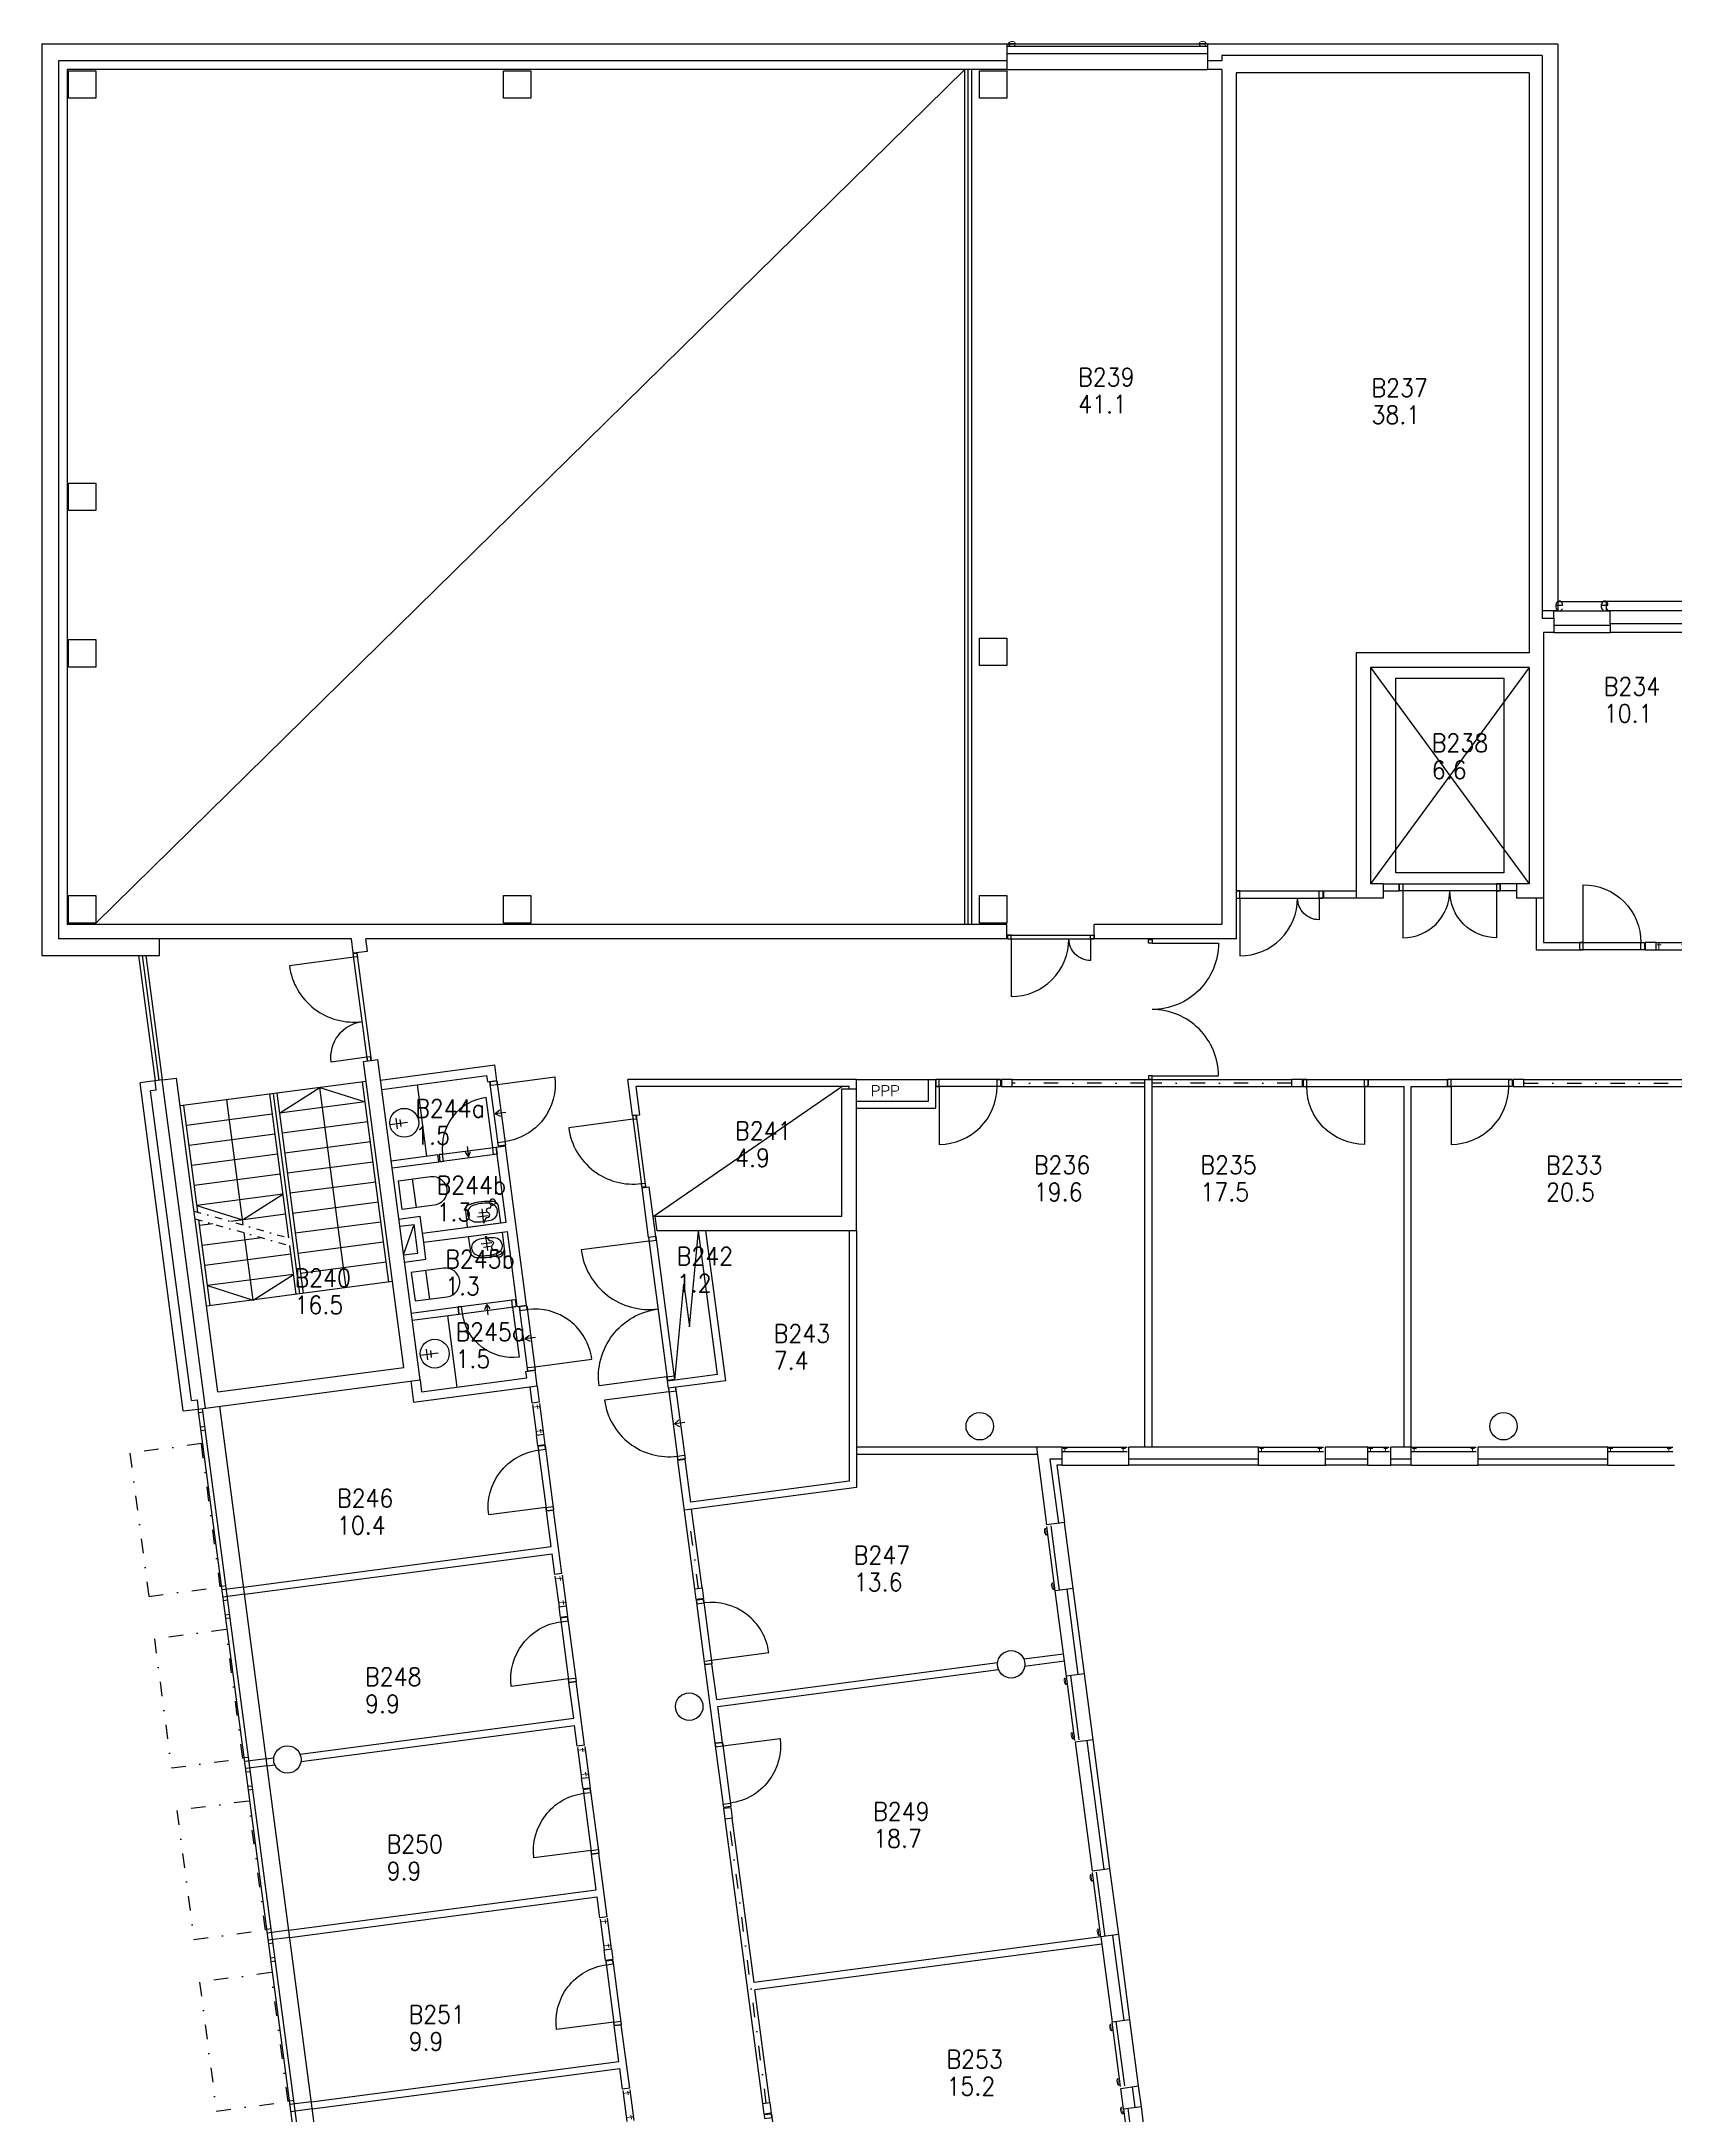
# Model space of a CAD drawing. Extents: x -11123 to 123675, y 9836 to 72527.
# Drawn here: x 9305 to 31946, y 43774 to 72527 of the extents above; entities that cross this region are included whole.
import ezdxf
from ezdxf.enums import TextEntityAlignment as Align

# ---------------------------------------------------------------- set-up
doc = ezdxf.new("R2010")
doc.units = 0
doc.header["$LTSCALE"] = 100
doc.header["$MEASUREMENT"] = 0
doc.linetypes.add('PKL', pattern=[3, 1, -1, 0, -1])
doc.linetypes.add('PKP', pattern=[6, 2, -2, 0, -2])
doc.layers.get('0').update_dxf_attribs({"linetype": 'CONTINUOUS'})
for name, color, linetype in [('ART1100T0', 7, 'CONTINUOUS'), ('ART1100T3', 7, 'CONTINUOUS'), ('ART1100TB', 7, 'CONTINUOUS'), ('FM_OMAT', 7, 'CONTINUOUS'), ('M00402', 7, 'CONTINUOUS'), ('M06001', 7, 'CONTINUOUS'), ('M06037', 8, 'CONTINUOUS'), ('M06041', 8, 'CONTINUOUS'), ('M06051', 3, 'CONTINUOUS'), ('M06080', 7, 'CONTINUOUS'), ('M06081', 8, 'CONTINUOUS')]:
    doc.layers.add(name, color=color, linetype=linetype)
doc.styles.add('S', font='ROMANS.shx', dxfattribs={"width": 0.8})
doc.styles.get("Standard").update_dxf_attribs({"font": 'simplex.shx'})

# ---------------------------------------------------------------- blocks, each defined once
blk = doc.blocks.new('AIOA_SAVE1')
at = {"color": 0, "linetype": 'ByBlock'}
for p, q in [((0, 0), (200, 0)), ((100, 75), (100, -75)), ((150, 50), (150, -50))]:
    blk.add_line(p, q, dxfattribs=at)
blk = doc.blocks.new('AIOA_SAVS1')
at = {"color": 0, "linetype": 'ByBlock'}
blk.add_lwpolyline([(0, 0), (75, -43, 1), (136, -78, -1), (198, -113), (238, -137, 1.000186), (310, -178, 1.000186), (238, -137)], format="xyb", dxfattribs=at)
blk.add_blockref('AIOA_SAVE1', (0, 0), dxfattribs=at)
blk = doc.blocks.new('AIOA_PA11151S')
at = {"color": 0, "linetype": 'ByBlock'}
for points in [[(0, -235), (233.504465, -230.487788, 0.350048), (305.602562, -170.874783, 0.111918), (306.134213, 170.656116, 0.350852), (233.992412, 230.479271), (0, 235)], [(293.550693, -198.63324, 0.875156), (315.531406, -119.392701, 0.094764), (306.134213, 170.656116, 0.350852), (233.992412, 230.479271), (0, 235), (0, -235), (233.504465, -230.487788, 0.23958)], [(58.106337, 107.884253, 0.074902), (57.037671, -92.42681, 0.996701), (292.962329, -92.42681, 0.074902), (291.893663, 107.884253, 0.873578)]]:
    blk.add_lwpolyline(points, format="xyb", close=True, dxfattribs=at)
blk.add_blockref('AIOA_SAVS1', (25, 0), dxfattribs=at)
for tag, p, flags in [('VARKDI', (25, 100), 8), ('VARNRO', (25, 0), 9), ('VARYLE', (25, -100), 9)]:
    blk.add_attdef(tag, p, '', height=75, dxfattribs=dict(at, flags=flags))
blk = doc.blocks.new('ALLAS')
at = {"color": 0, "linetype": 'ByBlock'}
for p, q in [((-200, 3), (47, 3)), ((-110, 78), (-110, -72)), ((-54, 53), (-54, -47))]:
    blk.add_line(p, q, dxfattribs=at)
blk.add_circle((0, 0), 200, dxfattribs=at)
blk = doc.blocks.new('AIOA_SAWC1')
at = {"color": 0, "linetype": 'ByBlock'}
blk.add_line((250, -200), (250, 200), dxfattribs=at)
blk.add_lwpolyline([(50, 200), (500, 200, -1), (500, -200), (50, -200)], format="xyb", close=True, dxfattribs=at)
blk.add_lwpolyline([(50, 200), (500, 200, -1), (500, -200), (50, -200)], format="xyb", close=True, dxfattribs=at)
for tag, p, flags in [('VARKDI', (100, -50), 8), ('VARNRO', (100, -150), 9), ('VARYLE', (100, -250), 9)]:
    blk.add_attdef(tag, p, '', height=75, dxfattribs=dict(at, flags=flags))
blk = doc.blocks.new('AIOA_IKK-C')
at = {"layer": 'M06041', "linetype": 'ByBlock'}
for p, q in [((0, 0), (1000, 0)), ((0, -100), (1000, -100))]:
    blk.add_line(p, q, dxfattribs=at)
at = {"layer": 'FM_OMAT', "width": 0.9, "flags": 8}
for p in [(50, 0), (950, 0)]:
    blk.add_attdef('SARANA', text='', height=50, dxfattribs=at).set_placement(p, align=Align.MIDDLE)
at = {"layer": 'FM_OMAT', "width": 0.9}
for tag, p, flags in [('IKKKDI', (50, -700), 8), ('IKKNRO', (50, -850), 8), ('IKKYLE', (50, -1000), 9)]:
    blk.add_attdef(tag, p, '', height=125, dxfattribs=dict(at, flags=flags))
at = {"layer": 'M06041', "flags": 8}
blk.add_attdef('E', (0, 0), '', height=100, dxfattribs=at)
blk.add_attdef('E', text='', height=100, dxfattribs=at).set_placement((500, 0), align=Align.CENTER)
blk.add_attdef('E', text='', height=100, dxfattribs=at).set_placement((1000, 0), align=Align.RIGHT)
blk = doc.blocks.new('AIOA_IKK-B')
at = {"layer": 'M06041', "linetype": 'ByBlock'}
for p, q in [((0, 100), (1000, 100)), ((0, 0), (1000, 0))]:
    blk.add_line(p, q, dxfattribs=at)
at = {"layer": 'FM_OMAT', "width": 0.9}
for tag, p, flags in [('IKKYLE', (50, 875), 9), ('IKKNRO', (50, 725), 8), ('IKKKDI', (50, 575), 8)]:
    blk.add_attdef(tag, p, '', height=125, dxfattribs=dict(at, flags=flags))
at = {"layer": 'FM_OMAT', "width": 0.9, "flags": 8}
for p in [(50, 0), (950, 0)]:
    blk.add_attdef('SARANA', text='', height=50, dxfattribs=at).set_placement(p, align=Align.MIDDLE)
at = {"layer": 'M06041', "flags": 8}
blk.add_attdef('F', (0, 0), '', height=100, dxfattribs=at)
blk.add_attdef('F', text='', height=100, dxfattribs=at).set_placement((500, 0), align=Align.CENTER)
blk.add_attdef('F', text='', height=100, dxfattribs=at).set_placement((1000, 0), align=Align.RIGHT)
blk = doc.blocks.new('AIOA_HUONE')
at = {"layer": 'ART1100T0', "width": 0.9}
blk.add_attdef('HNENUM', (56, 73), '', height=250, dxfattribs=at)
at = {"layer": 'ART1100T3', "width": 0.9}
blk.add_attdef('HNEALA', (56, -302), '', height=250, dxfattribs=at)

msp = doc.modelspace()

# ---------------------------------------------------------------- linework, layer by layer
at = {"layer": 'M00402'}
msp.add_line((20603, 58130), (21603, 58130), dxfattribs=at)
msp.add_lwpolyline([(28080, 63695), (29580, 63695), (29580, 60995), (28080, 60995)], close=True, dxfattribs=at)
msp.add_lwpolyline([(18084, 53959), (18211, 55292), (18289, 54697), (18416, 56030)], dxfattribs=at)
at = {"layer": 'M06001'}
for p, q in [((22690, 72490), (9305, 72490)), ((9310, 72490), (9310, 59850)), ((22690, 72490), (9310, 72490)), ((22690, 72490), (22690, 72260)), ((30330, 72490), (25470, 72490)), ((30330, 72490), (25470, 72490)), ((25470, 72490), (25470, 72260)), ((30330, 72490), (30330, 64630)), ((9540, 72260), (9540, 60080)), ((22690, 72260), (9540, 72260)), ((22690, 72260), (22690, 72140)), ((25670, 72260), (25470, 72260)), ((25470, 72260), (25470, 72140)), ((25670, 72330), (25670, 72260)), ((30110, 72330), (25670, 72330)), ((30110, 72330), (30110, 64530)), ((9660, 72140), (9660, 60280)), ((22690, 72140), (9660, 72140)), ((25670, 72140), (25470, 72140)), ((25670, 72140), (25670, 60280)), ((25870, 72090), (25870, 60080)), ((29930, 72090), (25870, 72090)), ((29930, 72090), (29930, 64045)), ((31005, 64630), (31005, 64760)), ((32795, 64760), (31005, 64760)), ((30330, 64630), (30110, 64630)), ((30110, 64530), (30275, 64530)), ((30275, 64530), (30275, 64630)), ((30275, 64530), (30275, 64330)), ((32795, 64630), (31005, 64630)), ((31055, 64450), (31055, 64630)), ((31055, 64450), (31055, 64330)), ((32745, 64450), (31055, 64450)), ((30130, 64330), (30130, 60645)), ((30275, 64330), (30130, 64330)), ((32745, 64330), (31055, 64330)), ((29930, 64045), (27530, 64045)), ((27530, 64045), (27530, 60645)), ((27730, 63845), (27730, 60845)), ((29930, 63845), (27730, 63845)), ((29930, 63845), (29930, 60845)), ((27080, 60745), (27530, 60745)), ((27080, 60745), (27080, 60645)), ((27905, 60845), (27730, 60845)), ((27905, 60845), (28130, 60845)), ((27905, 60845), (27905, 60645)), ((27905, 60745), (28130, 60745)), ((28130, 60845), (28130, 60745)), ((29530, 60845), (29530, 60745)), ((29755, 60845), (29530, 60845)), ((29755, 60745), (29530, 60745)), ((29755, 60845), (29755, 60645)), ((29930, 60845), (29755, 60845)), ((27530, 60645), (27080, 60645)), ((27905, 60645), (27530, 60645)), ((30130, 60645), (29755, 60645)), ((30030, 60645), (30030, 59930)), ((30130, 60645), (30130, 60030)), ((22690, 60280), (9660, 60280)), ((22690, 60080), (22690, 60280)), ((25670, 60280), (23900, 60280)), ((23900, 60080), (23900, 60280)), ((9310, 59850), (10943, 59850)), ((13601, 60080), (9540, 60080)), ((10943, 59930), (10943, 60080)), ((10943, 59850), (10943, 60080)), ((13627, 59884), (13601, 60080)), ((13627, 59884), (13825, 59910)), ((22690, 60080), (13803, 60080)), ((13825, 59910), (13803, 60080)), ((25870, 60080), (23900, 60080)), ((30030, 59930), (30630, 59930)), ((30130, 60030), (30630, 60030)), ((30630, 60030), (30630, 59930)), ((13770, 58380), (13968, 58406)), ((14328, 54136), (13770, 58380)), ((14553, 53964), (13968, 58406)), ((10880, 58110), (10672, 58083)), ((11271, 53533), (10672, 58083)), ((10979, 58123), (10880, 58110)), ((10897, 57981), (10880, 58110)), ((10979, 58123), (11178, 58149)), ((11578, 53572), (10979, 58123)), ((11751, 53797), (11178, 58149)), ((14005, 58122), (15592, 58331)), ((14022, 57993), (15480, 58185)), ((15492, 58095), (15480, 58185)), ((15492, 58095), (15620, 58112)), ((15620, 58112), (15592, 58331)), ((20603, 58130), (17434, 58130)), ((17500, 57628), (17434, 58130)), ((20603, 58000), (20603, 58130)), ((21603, 58130), (21703, 58130)), ((21603, 57830), (21603, 58130)), ((21703, 57730), (21703, 58130)), ((22763, 58130), (26637, 58130)), ((24603, 53030), (24603, 58130)), ((24703, 53030), (24703, 58130)), ((27697, 58130), (28797, 58130)), ((27697, 58030), (27697, 58130)), ((28797, 58030), (28797, 58130)), ((29857, 58130), (35227, 58130)), ((10897, 57981), (10818, 57971)), ((11383, 53679), (10818, 57971)), ((20503, 58030), (17548, 58030)), ((17599, 57641), (17548, 58030)), ((20403, 56230), (20403, 58000)), ((20403, 58000), (20603, 58000)), ((20503, 58000), (20503, 58030)), ((20603, 56030), (20603, 58000)), ((20603, 57830), (21603, 57830)), ((22763, 58030), (24603, 58030)), ((24703, 58030), (26637, 58030)), ((27697, 58030), (28197, 58030)), ((28197, 53030), (28197, 58030)), ((28297, 53030), (28297, 58030)), ((28297, 58030), (28797, 58030)), ((29857, 58030), (32427, 58030)), ((17500, 57628), (17599, 57641)), ((20603, 57730), (21703, 57730)), ((14153, 57001), (14802, 57087)), ((14166, 56902), (14815, 56988)), ((14815, 56988), (14802, 57087)), ((15610, 57193), (15739, 57210)), ((15747, 56152), (15610, 57193)), ((16030, 54999), (15739, 57210)), ((17631, 56627), (17731, 56640)), ((17722, 55939), (17631, 56627)), ((17821, 55952), (17731, 56640)), ((14259, 56193), (14557, 56232)), ((14272, 56094), (14471, 56120)), ((14523, 55723), (14471, 56120)), ((14587, 56000), (15747, 56152)), ((17841, 56030), (17815, 56230)), ((20403, 56230), (17815, 56230)), ((14604, 55871), (15764, 56023)), ((15901, 54982), (15764, 56023)), ((17821, 55952), (17722, 55939)), ((20603, 56030), (17841, 56030)), ((18678, 54037), (18416, 56030)), ((18791, 53951), (18517, 56030)), ((20503, 56030), (20503, 52557)), ((20603, 56030), (20603, 52470)), ((14325, 55697), (14523, 55723)), ((14338, 55598), (14635, 55637)), ((14431, 54890), (15080, 54975)), ((15093, 54876), (15080, 54975)), ((15901, 54982), (16030, 54999)), ((14444, 54791), (15093, 54876)), ((11751, 53797), (14328, 54136)), ((16020, 54080), (16149, 54097)), ((16032, 53991), (16020, 54080)), ((16178, 53879), (16149, 54097)), ((11578, 53572), (14553, 53964)), ((14424, 53948), (14462, 53653)), ((14462, 53653), (16178, 53879)), ((14553, 53965), (14574, 53799)), ((14574, 53799), (16032, 53991)), ((16108, 53642), (16079, 53865)), ((16178, 53878), (16207, 53655)), ((18678, 54037), (17984, 53946)), ((17997, 53847), (17984, 53946)), ((18791, 53951), (17997, 53847)), ((11271, 53532), (11479, 53559)), ((11383, 53678), (11462, 53688)), ((11462, 53688), (11479, 53559)), ((11479, 53559), (11578, 53572)), ((16207, 53655), (16108, 53642)), ((23456, 53030), (20603, 53030)), ((23111, 52930), (20603, 52930)), ((23098, 53030), (23239, 51954)), ((23456, 52780), (23456, 53030)), ((24381, 52780), (24381, 53030)), ((26179, 53030), (24381, 53030)), ((26179, 52780), (26179, 53030)), ((27105, 52780), (27105, 53030)), ((27692, 53030), (27105, 53030)), ((27692, 52780), (27692, 53030)), ((28012, 52780), (28012, 53030)), ((28297, 53030), (28012, 53030)), ((28297, 52780), (28297, 53030)), ((29223, 52780), (29223, 53030)), ((31021, 53030), (29223, 53030)), ((31021, 52780), (31021, 53030)), ((18228, 52858), (18129, 52845)), ((18364, 51065), (18129, 52845)), ((18306, 52268), (18228, 52858)), ((23456, 52865), (23286, 52865)), ((23286, 52865), (23403, 51976)), ((23456, 52780), (23383, 52780)), ((23383, 52780), (23487, 51987)), ((26179, 52865), (24381, 52865)), ((26179, 52780), (24381, 52780)), ((27692, 52865), (27105, 52865)), ((27692, 52780), (27105, 52780)), ((28297, 52865), (28012, 52865)), ((28297, 52780), (28012, 52780)), ((31021, 52865), (29223, 52865)), ((31021, 52780), (29223, 52780)), ((20603, 52470), (18220, 52156)), ((20503, 52557), (18306, 52268)), ((16305, 52145), (16404, 52158)), ((16370, 51650), (16305, 52145)), ((16520, 51276), (16404, 52158)), ((18463, 51078), (18319, 52169)), ((23487, 51987), (23239, 51954)), ((12107, 51088), (16370, 51650)), ((12120, 50989), (16383, 51550)), ((16421, 51263), (16383, 51550)), ((16520, 51276), (16421, 51263)), ((18364, 51065), (18463, 51078)), ((23608, 51070), (23360, 51037)), ((23516, 49854), (23360, 51037)), ((23679, 49876), (23524, 51059)), ((23764, 49887), (23608, 51070)), ((18666, 49531), (22560, 50044)), ((22923, 50092), (23475, 50164)), ((22936, 49992), (23488, 50065)), ((16618, 49766), (16717, 49779)), ((16684, 49270), (16618, 49766)), ((16834, 48896), (16717, 49779)), ((18502, 50014), (18601, 50027)), ((18646, 48923), (18502, 50014)), ((18666, 49531), (18601, 50027)), ((18680, 49432), (22573, 49945)), ((23764, 49887), (23516, 49854)), ((12890, 48771), (16684, 49270)), ((12903, 48671), (16697, 49171)), ((16734, 48883), (16697, 49171)), ((18745, 48936), (18680, 49432)), ((16834, 48896), (16734, 48883)), ((18646, 48923), (18745, 48936)), ((23884, 48970), (23637, 48937)), ((23637, 48937), (23871, 47154)), ((23800, 48959), (24035, 47176)), ((24119, 47187), (23884, 48970)), ((12420, 48709), (12526, 48723)), ((12433, 48610), (12539, 48624)), ((19304, 43926), (18784, 47872)), ((19184, 45604), (18883, 47885)), ((16932, 47386), (17031, 47399)), ((16997, 46891), (16932, 47386)), ((17147, 46517), (17031, 47399)), ((23871, 47154), (24119, 47187)), ((12734, 46329), (16997, 46891)), ((12747, 46230), (17010, 46791)), ((17048, 46504), (17010, 46791)), ((17147, 46517), (17048, 46504)), ((23992, 46237), (19184, 45604)), ((24005, 46138), (19197, 45505)), ((24240, 46270), (23992, 46237)), ((23992, 46237), (24148, 45054)), ((24156, 46259), (24311, 45076)), ((24396, 45087), (24240, 46270)), ((19149, 45863), (19149, 45863)), ((19403, 43939), (19197, 45505)), ((17245, 45007), (17344, 45020)), ((17310, 44511), (17245, 45007)), ((17460, 44138), (17344, 45020)), ((24396, 45087), (24148, 45054)), ((13047, 43950), (17310, 44511)), ((13060, 43851), (17323, 44412)), ((17361, 44124), (17323, 44412)), ((17460, 44138), (17361, 44124)), ((24268, 44137), (24516, 44170)), ((24306, 43854), (24268, 44137)), ((24469, 43876), (24432, 44159)), ((24554, 43887), (24516, 44170)), ((19304, 43926), (19403, 43939)), ((24306, 43854), (24554, 43887))]:
    msp.add_line(p, q, dxfattribs=at)
for points in [[(9680, 71740), (9680, 72120), (10060, 72120), (10060, 71740), (9680, 71740)], [(15710, 71740), (15710, 72120), (16090, 72120), (16090, 71740), (15710, 71740)], [(22310, 71740), (22310, 72120), (22690, 72120), (22690, 71740), (22310, 71740)], [(9680, 66020), (9680, 66400), (10060, 66400), (10060, 66020), (9680, 66020)], [(9680, 63850), (9680, 64230), (10060, 64230), (10060, 63850), (9680, 63850)], [(22310, 63870), (22310, 64250), (22690, 64250), (22690, 63870), (22310, 63870)], [(9680, 60300), (9680, 60680), (10060, 60680), (10060, 60300), (9680, 60300)], [(15710, 60300), (15710, 60680), (16090, 60680), (16090, 60300), (15710, 60300)], [(22310, 60300), (22310, 60680), (22690, 60680), (22690, 60300), (22310, 60300)], [(14635, 55637), (14604, 55871), (14587, 56000), (14557, 56232)]]:
    msp.add_lwpolyline(points, dxfattribs=at)
for centre in [(22313, 53320), (29575, 53320), (22748, 50018), (18286, 49431), (12714, 48697)]:
    msp.add_circle(centre, 190, dxfattribs=at)
at = {"layer": 'M06037'}
for p, q in [((13806, 58102), (11228, 57763)), ((14122, 55319), (13757, 58095)), ((12101, 56112), (11873, 57847)), ((12468, 57926), (12730, 55933)), ((12517, 57932), (12883, 55156)), ((12567, 57939), (12932, 55163)), ((13793, 57818), (12603, 57661)), ((13527, 55241), (13162, 58017)), ((11473, 56290), (11278, 57769)), ((12504, 57648), (11315, 57492)), ((13830, 57540), (12640, 57384)), ((12541, 57371), (11351, 57214)), ((13866, 57263), (12677, 57106)), ((12577, 57093), (11388, 56936)), ((13903, 56985), (12713, 56828)), ((12614, 56815), (11424, 56659)), ((13939, 56707), (12750, 56551)), ((12650, 56538), (11461, 56381)), ((13976, 56430), (12786, 56273)), ((11643, 54993), (11487, 56182)), ((11680, 56128), (11497, 56104)), ((12687, 56260), (11930, 56160)), ((14012, 56152), (12823, 55996)), ((12359, 55935), (11534, 55826)), ((12238, 55071), (12116, 56004)), ((12744, 55825), (12833, 55150)), ((14049, 55875), (12859, 55718)), ((12760, 55705), (11570, 55548)), ((14086, 55597), (12896, 55440)), ((12797, 55427), (11607, 55271)), ((14172, 55326), (12883, 55156)), ((12883, 55156), (11594, 54987))]:
    msp.add_line(p, q, dxfattribs=at)
at = {"layer": 'M06037', "linetype": 'PKL'}
for p, q in [((11420, 56305), (12782, 55918)), ((11435, 56197), (12797, 55810))]:
    msp.add_line(p, q, dxfattribs=at)
at = {"layer": 'M06037'}
for points in [[(12603, 57661), (13162, 58017), (13793, 57818)], [(11461, 56381), (12092, 56182), (12650, 56538)], [(11607, 55271), (12238, 55071), (12797, 55427)]]:
    msp.add_lwpolyline(points, dxfattribs=at)
at = {"layer": 'M06041'}
for p, q in [((25470, 72490), (22690, 72490)), ((22105, 60280), (22105, 72140)), ((22155, 60280), (22155, 72140)), ((22205, 60280), (22205, 72140)), ((22690, 72140), (25470, 72140)), ((30325, 64760), (31005, 64760)), ((30275, 64330), (31055, 64330)), ((10651, 59850), (10880, 58110)), ((10701, 59850), (10930, 58117)), ((10752, 59850), (10979, 58123)), ((14316, 32013), (11479, 53560)), ((11486, 53510), (11545, 53518)), ((14375, 32021), (11539, 53568)), ((14613, 32053), (11777, 53599)), ((11512, 53312), (11571, 53319)), ((11518, 53262), (11578, 53270)), ((23456, 52780), (24381, 52780)), ((26179, 52780), (27105, 52780)), ((27692, 52780), (28012, 52780)), ((28297, 52780), (29223, 52780)), ((31021, 52780), (31946, 52780)), ((23608, 51070), (23487, 51987)), ((11863, 51107), (11803, 51099)), ((12107, 51088), (11810, 51049)), ((12120, 50989), (11823, 50950)), ((11889, 50908), (11829, 50900)), ((11915, 50710), (11855, 50702)), ((11921, 50660), (11862, 50653)), ((23884, 48970), (23764, 49887)), ((12176, 48727), (12116, 48719)), ((12420, 48709), (12123, 48670)), ((12433, 48610), (12136, 48571)), ((12202, 48529), (12143, 48521)), ((12228, 48330), (12169, 48323)), ((12235, 48281), (12175, 48273)), ((24240, 46270), (24119, 47187)), ((12489, 46348), (12430, 46340)), ((12734, 46329), (12436, 46290)), ((12747, 46230), (12449, 46191)), ((12515, 46149), (12456, 46141)), ((12541, 45951), (12482, 45943)), ((12548, 45901), (12488, 45894)), ((24516, 44170), (24396, 45087)), ((12802, 43968), (12743, 43960)), ((13047, 43950), (12749, 43911)), ((13060, 43851), (12763, 43812)), ((24595, 43570), (24554, 43887))]:
    msp.add_line(p, q, dxfattribs=at)
at = {"layer": 'M06041', "linetype": 'PKP'}
for p, q in [((24603, 58080), (22763, 58080)), ((26637, 58080), (24703, 58080)), ((29857, 58080), (35227, 58080)), ((18413, 51071), (18270, 52162)), ((19353, 43933), (18834, 47879))]:
    msp.add_line(p, q, dxfattribs=at)
for points in [[(11522, 53079), (10531, 52948), (10793, 50961), (11784, 51091)], [(11862, 50501), (10870, 50371), (11106, 48581), (12097, 48712)], [(12175, 48122), (11183, 47991), (11419, 46202), (12411, 46332)], [(12488, 45742), (11497, 45612), (11732, 43822), (12724, 43953)]]:
    msp.add_lwpolyline(points, close=True, dxfattribs=at)
at = {"layer": 'M06051', "linetype": 'ByBlock'}
for p, q in [((25870, 60745), (27070, 60745)), ((28130, 60845), (29530, 60845)), ((29530, 60745), (28130, 60745)), ((25870, 60645), (27070, 60645)), ((22700, 60130), (23900, 60130)), ((22750, 60130), (22700, 60130)), ((22700, 60130), (22700, 60080)), ((22750, 60080), (22750, 60130)), ((23850, 60080), (23850, 60130)), ((23850, 60130), (23900, 60130)), ((23900, 60130), (23900, 60080)), ((13628, 59875), (13678, 59881)), ((13824, 58387), (13628, 59875)), ((13635, 59825), (13628, 59875)), ((13684, 59832), (13635, 59825)), ((13678, 59881), (13874, 58394)), ((13678, 59881), (13684, 59832)), ((22700, 60080), (23900, 60080)), ((22700, 60080), (22750, 60080)), ((23900, 60080), (23850, 60080)), ((24703, 60070), (24653, 60070)), ((24653, 60020), (24653, 60070)), ((24653, 60070), (24703, 60070)), ((24703, 60020), (24653, 60020)), ((24703, 60070), (24703, 60020)), ((30630, 60030), (31530, 60030)), ((31530, 59930), (30630, 59930)), ((13867, 58444), (13817, 58437)), ((13817, 58437), (13824, 58387)), ((13824, 58387), (13874, 58394)), ((13874, 58394), (13867, 58444)), ((15639, 57207), (15521, 58099)), ((15620, 58112), (15738, 57220)), ((22603, 58130), (21703, 58130)), ((24703, 58180), (24653, 58180)), ((24653, 58180), (24653, 58130)), ((24703, 58130), (24653, 58130)), ((24653, 58130), (24703, 58130)), ((24703, 58130), (24703, 58180)), ((26797, 58130), (27697, 58130)), ((29697, 58130), (28797, 58130)), ((22603, 58030), (21703, 58030)), ((26797, 58030), (27697, 58030)), ((29697, 58030), (28797, 58030)), ((17549, 57634), (17500, 57628)), ((17500, 57628), (17630, 56636)), ((17500, 57628), (17506, 57578)), ((17506, 57578), (17556, 57585)), ((17549, 57634), (17680, 56643)), ((17556, 57585), (17549, 57634)), ((14817, 57088), (15610, 57193)), ((15623, 57094), (14830, 56989)), ((17624, 56686), (17673, 56693)), ((17630, 56636), (17624, 56686)), ((17673, 56693), (17680, 56643)), ((17680, 56643), (17630, 56636)), ((17722, 55939), (17983, 53956)), ((17821, 55952), (18082, 53969)), ((15080, 54975), (15873, 55080)), ((15093, 54876), (15886, 54980)), ((16050, 54083), (15932, 54976)), ((16032, 54989), (16149, 54097)), ((17997, 53847), (18128, 52855)), ((18097, 53860), (18227, 52868)), ((16188, 53038), (16305, 52145)), ((16287, 53051), (16404, 52158)), ((18502, 50014), (18385, 50906)), ((18484, 50919), (18601, 50027)), ((16501, 50658), (16618, 49766)), ((16600, 50671), (16717, 49779)), ((18763, 48031), (18646, 48923)), ((18745, 48936), (18862, 48044)), ((16814, 48279), (16932, 47386)), ((16913, 48292), (17031, 47399)), ((17127, 45899), (17245, 45007)), ((17227, 45912), (17344, 45020)), ((19424, 43781), (19541, 42888))]:
    msp.add_line(p, q, dxfattribs=at)
at = {"layer": 'M06051'}
for p, q in [((31690, 60030), (31540, 60030)), ((31540, 60030), (31540, 59930)), ((31540, 59930), (31690, 59930)), ((31690, 59930), (31690, 60030)), ((31690, 60030), (31690, 60030)), ((22763, 58130), (22613, 58130)), ((22613, 58130), (22613, 58030)), ((22763, 58030), (22763, 58130)), ((22763, 58130), (22763, 58130)), ((26787, 58130), (26637, 58130)), ((26637, 58130), (26637, 58030)), ((26787, 58030), (26787, 58130)), ((26787, 58130), (26787, 58130)), ((29857, 58130), (29707, 58130)), ((29707, 58130), (29707, 58030)), ((29857, 58030), (29857, 58130)), ((29857, 58130), (29857, 58130)), ((22613, 58030), (22763, 58030)), ((26637, 58030), (26787, 58030)), ((29707, 58030), (29857, 58030)), ((15658, 57704), (15596, 57655)), ((15741, 57674), (15596, 57655)), ((15596, 57655), (15668, 57623)), ((15180, 57120), (15225, 57057)), ((15206, 57202), (15225, 57057)), ((15225, 57057), (15252, 57129)), ((15452, 54940), (15479, 55011)), ((15498, 54866), (15479, 55011)), ((15479, 55011), (15523, 54949)), ((16069, 54581), (16007, 54532)), ((16152, 54551), (16007, 54532)), ((16007, 54532), (16079, 54500)), ((16167, 53196), (16266, 53209)), ((16186, 53047), (16167, 53196)), ((16266, 53209), (16285, 53061)), ((18140, 53407), (18079, 53353)), ((18224, 53372), (18079, 53353)), ((18079, 53353), (18152, 53317)), ((16285, 53061), (16186, 53047)), ((18364, 51065), (18463, 51078)), ((18383, 50916), (18364, 51065)), ((18482, 50929), (18383, 50916)), ((18463, 51078), (18482, 50929)), ((16480, 50817), (16579, 50830)), ((16500, 50668), (16480, 50817)), ((16599, 50681), (16500, 50668)), ((16579, 50830), (16599, 50681)), ((16793, 48437), (16892, 48450)), ((16813, 48289), (16793, 48437)), ((16892, 48450), (16912, 48302)), ((16912, 48302), (16813, 48289)), ((18764, 48021), (18864, 48034)), ((18784, 47872), (18764, 48021)), ((18864, 48034), (18883, 47885)), ((18883, 47885), (18784, 47872)), ((17106, 46058), (17206, 46071)), ((17126, 45909), (17106, 46058)), ((17206, 46071), (17225, 45922)), ((17225, 45922), (17126, 45909)), ((19304, 43926), (19403, 43939)), ((19323, 43778), (19304, 43926)), ((19422, 43791), (19323, 43778)), ((19403, 43939), (19422, 43791))]:
    msp.add_line(p, q, dxfattribs=at)
at = {"layer": 'M06051', "linetype": 'ByBlock'}
for points in [[(25870, 60645), (25920, 60645), (25920, 60745), (25870, 60745)], [(27070, 60645), (27020, 60645), (27020, 60745), (27070, 60745)], [(28130, 60845), (28180, 60845), (28180, 60745), (28130, 60745)], [(29530, 60845), (29480, 60845), (29480, 60745), (29530, 60745)], [(30630, 59930), (30680, 59930), (30680, 60030), (30630, 60030)], [(31530, 59930), (31480, 59930), (31480, 60030), (31530, 60030)], [(15521, 58099), (15528, 58049), (15627, 58062), (15620, 58112)], [(21703, 58030), (21753, 58030), (21753, 58130), (21703, 58130)], [(22603, 58030), (22553, 58030), (22553, 58130), (22603, 58130)], [(26797, 58030), (26847, 58030), (26847, 58130), (26797, 58130)], [(27697, 58030), (27647, 58030), (27647, 58130), (27697, 58130)], [(28797, 58030), (28847, 58030), (28847, 58130), (28797, 58130)], [(29697, 58030), (29647, 58030), (29647, 58130), (29697, 58130)], [(15639, 57207), (15632, 57256), (15731, 57269), (15738, 57220)], [(14830, 56989), (14880, 56996), (14867, 57095), (14817, 57088)], [(15623, 57094), (15574, 57087), (15561, 57186), (15610, 57193)], [(17722, 55939), (17729, 55889), (17828, 55902), (17821, 55952)], [(15093, 54876), (15143, 54883), (15130, 54982), (15080, 54975)], [(15886, 54980), (15837, 54974), (15824, 55073), (15873, 55080)], [(15932, 54976), (15939, 54926), (16038, 54939), (16032, 54989)], [(16050, 54083), (16043, 54133), (16143, 54146), (16149, 54097)], [(17983, 53956), (17977, 54005), (18076, 54018), (18082, 53969)], [(17997, 53847), (18004, 53797), (18103, 53810), (18097, 53860)], [(16188, 53038), (16194, 52988), (16293, 53001), (16287, 53051)], [(18128, 52855), (18121, 52905), (18221, 52918), (18227, 52868)], [(16305, 52145), (16299, 52195), (16398, 52208), (16404, 52158)], [(18385, 50906), (18391, 50857), (18490, 50870), (18484, 50919)], [(16501, 50658), (16507, 50609), (16607, 50622), (16600, 50671)], [(18502, 50014), (18496, 50063), (18595, 50076), (18601, 50027)], [(16618, 49766), (16612, 49815), (16711, 49828), (16717, 49779)], [(18646, 48923), (18652, 48874), (18751, 48887), (18745, 48936)], [(16814, 48279), (16821, 48229), (16920, 48242), (16913, 48292)], [(18763, 48031), (18757, 48080), (18856, 48094), (18862, 48044)], [(16932, 47386), (16925, 47436), (17024, 47449), (17031, 47399)], [(17127, 45899), (17134, 45850), (17233, 45863), (17227, 45912)], [(17245, 45007), (17238, 45056), (17337, 45070), (17344, 45020)], [(19324, 43768), (19331, 43718), (19430, 43731), (19424, 43781)]]:
    msp.add_lwpolyline(points, close=True, dxfattribs=at)
for points in [[(28180, 60745), (28180, 60095, 0.414214), (28830, 60745, 0.671351)], [(29480, 60745), (29480, 60095, -0.414214), (28830, 60745, -0.671351)], [(30680, 60030), (30680, 60830, -0.414214), (31480, 60030, -0.671351)], [(25920, 60645), (25920, 59845, 0.414214), (26720, 60645, 0.671351)], [(27020, 60645), (27020, 60345, -0.414214), (26720, 60645, -0.671351)], [(13635, 59825), (12742, 59708, 0.414214), (13752, 58933, 0.671351)], [(22750, 60080), (22750, 59280, 0.414214), (23550, 60080, 0.671351)], [(23850, 60080), (23850, 59780, -0.414214), (23550, 60080, -0.671351)], [(24703, 60020), (25623, 60020, -0.414214), (24703, 59100, -0.671351)], [(24703, 58180), (25623, 58180, 0.414214), (24703, 59100, 0.671351)], [(13817, 58437), (13322, 58372, -0.414214), (13752, 58933, -0.671351)], [(15627, 58062), (16420, 58167, -0.414214), (15731, 57269, -0.671351)], [(15561, 57186), (15469, 57880, 0.414214), (14867, 57095, 0.671351)], [(21753, 58030), (21753, 57230, 0.414214), (22553, 58030, 0.671351)], [(27647, 58030), (27647, 57230, -0.414214), (26847, 58030, -0.671351)], [(28847, 58030), (28847, 57230, 0.414214), (29647, 58030, 0.671351)], [(17506, 57578), (16614, 57461, 0.414214), (17624, 56686, 0.671351)], [(17729, 55889), (16787, 55765, 0.414214), (17853, 54947, 0.671351)], [(15837, 54974), (15928, 54280, -0.414214), (15143, 54883, -0.671351)], [(16143, 54146), (16936, 54251, 0.414214), (16038, 54939, 0.671351)], [(17977, 54005), (17035, 53881, -0.414214), (17853, 54947, -0.671351)], [(18004, 53797), (17112, 53680, 0.414214), (18121, 52905, 0.671351)], [(16299, 52195), (15505, 52090, -0.414214), (16194, 52988, -0.671351)], [(16612, 49815), (15819, 49711, -0.414214), (16507, 50609, -0.671351)], [(18595, 50076), (19388, 50181, 0.414214), (18490, 50870, 0.671351)], [(18751, 48887), (19544, 48991, -0.414214), (18856, 48094, -0.671351)], [(16925, 47436), (16132, 47332, -0.414214), (16821, 48229, -0.671351)], [(17238, 45056), (16445, 44952, -0.414214), (17134, 45850, -0.671351)]]:
    msp.add_lwpolyline(points, format="xyb", dxfattribs=at)
at = {"layer": 'M06080'}
for p, q in [((10060, 60300), (22105, 72140)), ((29930, 63845), (27730, 60845)), ((27730, 63845), (29930, 60845)), ((17785, 56230), (20403, 58030)), ((14325, 55697), (14471, 56120))]:
    msp.add_line(p, q, dxfattribs=at)
at = {"layer": 'M06081'}
for p, q in [((14649, 57066), (14518, 58058)), ((15070, 53864), (14940, 54855))]:
    msp.add_line(p, q, dxfattribs=at)

# ---------------------------------------------------------------- block references
at = {"layer": 'ART1100TB'}
for p, values in [((23622, 67674), {'HNENUM': 'B239', 'HNEALA': '41.1'}), ((27689, 67525), {'HNENUM': 'B237', 'HNEALA': '38.1'}), ((30910, 63384), {'HNENUM': 'B234', 'HNEALA': '10.1'}), ((28525, 62600), {'HNENUM': 'B238', 'HNEALA': '6.6'}), ((14431, 57531), {'HNENUM': 'B244a', 'HNEALA': '1.5'}), ((18866, 57221), {'HNENUM': 'B241', 'HNEALA': '4.9'}), ((23008, 56746), {'HNENUM': 'B236', 'HNEALA': '19.6'}), ((25317, 56746), {'HNENUM': 'B235', 'HNEALA': '17.5'}), ((30110, 56745), {'HNENUM': 'B233', 'HNEALA': '20.5'}), ((14727, 56467), {'HNENUM': 'B244b', 'HNEALA': '1.3'}), ((18057, 55481), {'HNENUM': 'B242', 'HNEALA': '1.2'}), ((12758, 55180), {'HNENUM': 'B240', 'HNEALA': '16.5'}), ((14847, 55441), {'HNENUM': 'B245b', 'HNEALA': '1.3'}), ((14990, 54431), {'HNENUM': 'B245a', 'HNEALA': '1.5'}), ((19402, 54407), {'HNENUM': 'B243', 'HNEALA': '7.4'}), ((13346, 52123), {'HNENUM': 'B246', 'HNEALA': '10.4'}), ((20511, 51335), {'HNENUM': 'B247', 'HNEALA': '13.6'}), ((13736, 49647), {'HNENUM': 'B248', 'HNEALA': '9.9'}), ((20780, 47779), {'HNENUM': 'B249', 'HNEALA': '18.7'}), ((14034, 47327), {'HNENUM': 'B250', 'HNEALA': '9.9'}), ((14339, 44964), {'HNENUM': 'B251', 'HNEALA': '9.9'}), ((21797, 44342), {'HNENUM': 'B253', 'HNEALA': '15.2'})]:
    msp.add_blockref('AIOA_HUONE', p, dxfattribs=at).add_auto_attribs(values)
at = {"layer": 'M06041'}
ref = msp.add_blockref('AIOA_IKK-C', (22690, 72460), dxfattribs=dict(at, xscale=2.78, zscale=2.78))
ref.add_attrib('E', 'e', dxfattribs={"height": 100, "width": 1.8, "flags": 2}).set_placement((25470, 72460), align=Align.RIGHT)
ref.add_attrib('E', 'e', (22690, 72460), dxfattribs={"height": 100, "width": 1.8, "flags": 2})
ref.add_attrib('E', 'e', dxfattribs={"height": 0.18, "width": 2.7, "flags": 2}).set_placement((25470, 72460), align=Align.CENTER)
ref = msp.add_blockref('AIOA_IKK-C', (30275, 64630), dxfattribs=dict(at, xscale=0.77, yscale=2, zscale=0.77))
ref.add_attrib('E', 'e', dxfattribs={"height": 200, "width": 0.9, "flags": 2}).set_placement((31045, 64630), align=Align.RIGHT)
ref.add_attrib('E', 'e', (30275, 64630), dxfattribs={"height": 200, "width": 0.9, "flags": 2})
ref.add_attrib('E', 'e', dxfattribs={"height": 0.18, "width": 1.35, "flags": 2}).set_placement((31045, 64630), align=Align.CENTER)
ref = msp.add_blockref('AIOA_IKK-B', (31690, 59930), dxfattribs=dict(at, xscale=0.43, zscale=0.43))
ref.add_attrib('F', 'f', dxfattribs={"height": 100, "width": 1.8, "flags": 2}).set_placement((32120, 59930), align=Align.RIGHT)
ref.add_attrib('F', 'f', (31690, 59930), dxfattribs={"height": 100, "width": 1.8, "flags": 2})
ref.add_attrib('F', 'f', dxfattribs={"height": 0.18, "width": 2.7, "flags": 2}).set_placement((32120, 59930), align=Align.CENTER)
ref = msp.add_blockref('AIOA_IKK-B', (16111, 53623), dxfattribs=dict(at, xscale=0.43, zscale=0.43, rotation=277.5))
ref.add_attrib('F', 'f', dxfattribs={"height": 100, "rotation": 277.5, "width": 1.8, "flags": 2}).set_placement((16167, 53196), align=Align.RIGHT)
ref.add_attrib('F', 'f', (16111, 53623), dxfattribs={"height": 100, "rotation": 277.5, "width": 1.8, "flags": 2})
ref.add_attrib('F', 'f', dxfattribs={"height": 0.18, "rotation": 277.5, "width": 2.7, "flags": 2}).set_placement((16167, 53196), align=Align.CENTER)
ref = msp.add_blockref('AIOA_IKK-B', (23456, 52970), dxfattribs=dict(at, xscale=0.9, yscale=0.6, zscale=0.9))
ref.add_attrib('F', 'f', dxfattribs={"height": 60, "width": 3, "flags": 2}).set_placement((24356, 52970), align=Align.RIGHT)
ref.add_attrib('F', 'f', (23456, 52970), dxfattribs={"height": 60, "width": 3, "flags": 2})
ref.add_attrib('F', 'f', dxfattribs={"height": 0.18, "width": 4.5, "flags": 2}).set_placement((24356, 52970), align=Align.CENTER)
ref = msp.add_blockref('AIOA_IKK-B', (26179, 52970), dxfattribs=dict(at, xscale=0.9, yscale=0.6, zscale=0.9))
ref.add_attrib('F', 'f', dxfattribs={"height": 60, "width": 3, "flags": 2}).set_placement((27079, 52970), align=Align.RIGHT)
ref.add_attrib('F', 'f', (26179, 52970), dxfattribs={"height": 60, "width": 3, "flags": 2})
ref.add_attrib('F', 'f', dxfattribs={"height": 0.18, "width": 4.5, "flags": 2}).set_placement((27079, 52970), align=Align.CENTER)
ref = msp.add_blockref('AIOA_IKK-B', (27692, 52970), dxfattribs=dict(at, xscale=0.3, yscale=0.6, zscale=0.3))
ref.add_attrib('F', 'f', dxfattribs={"height": 60, "width": 3, "flags": 2}).set_placement((27992, 52970), align=Align.RIGHT)
ref.add_attrib('F', 'f', (27692, 52970), dxfattribs={"height": 60, "width": 3, "flags": 2})
ref.add_attrib('F', 'f', dxfattribs={"height": 0.18, "width": 4.5, "flags": 2}).set_placement((27992, 52970), align=Align.CENTER)
ref = msp.add_blockref('AIOA_IKK-B', (28297, 52970), dxfattribs=dict(at, xscale=0.9, yscale=0.6, zscale=0.9))
ref.add_attrib('F', 'f', dxfattribs={"height": 60, "width": 3, "flags": 2}).set_placement((29197, 52970), align=Align.RIGHT)
ref.add_attrib('F', 'f', (28297, 52970), dxfattribs={"height": 60, "width": 3, "flags": 2})
ref.add_attrib('F', 'f', dxfattribs={"height": 0.18, "width": 4.5, "flags": 2}).set_placement((29197, 52970), align=Align.CENTER)
ref = msp.add_blockref('AIOA_IKK-B', (31021, 52970), dxfattribs=dict(at, xscale=0.9, yscale=0.6, zscale=0.9))
ref.add_attrib('F', 'f', dxfattribs={"height": 60, "width": 3, "flags": 2}).set_placement((31921, 52970), align=Align.RIGHT)
ref.add_attrib('F', 'f', (31021, 52970), dxfattribs={"height": 60, "width": 3, "flags": 2})
ref.add_attrib('F', 'f', dxfattribs={"height": 0.18, "width": 4.5, "flags": 2}).set_placement((31921, 52970), align=Align.CENTER)
ref = msp.add_blockref('AIOA_IKK-C', (23360, 51037), dxfattribs=dict(at, xscale=0.9, yscale=0.6, zscale=0.9, rotation=97.50000000000001))
ref.add_attrib('E', 'e', dxfattribs={"height": 60, "rotation": 97.5, "width": 3, "flags": 2}).set_placement((23243, 51929), align=Align.RIGHT)
ref.add_attrib('E', 'e', (23360, 51037), dxfattribs={"height": 60, "rotation": 97.5, "width": 3, "flags": 2})
ref.add_attrib('E', 'e', dxfattribs={"height": 0.18, "rotation": 97.5, "width": 4.5, "flags": 2}).set_placement((23243, 51929), align=Align.CENTER)
ref = msp.add_blockref('AIOA_IKK-B', (16424, 51243), dxfattribs=dict(at, xscale=0.43, zscale=0.43, rotation=277.5))
ref.add_attrib('F', 'f', dxfattribs={"height": 100, "rotation": 277.5, "width": 1.8, "flags": 2}).set_placement((16480, 50817), align=Align.RIGHT)
ref.add_attrib('F', 'f', (16424, 51243), dxfattribs={"height": 100, "rotation": 277.5, "width": 1.8, "flags": 2})
ref.add_attrib('F', 'f', dxfattribs={"height": 0.18, "rotation": 277.5, "width": 2.7, "flags": 2}).set_placement((16480, 50817), align=Align.CENTER)
ref = msp.add_blockref('AIOA_IKK-C', (23633, 48962), dxfattribs=dict(at, xscale=0.9, yscale=0.6, zscale=0.9, rotation=97.50000000000001))
ref.add_attrib('E', 'e', dxfattribs={"height": 60, "rotation": 97.5, "width": 3, "flags": 2}).set_placement((23516, 49854), align=Align.RIGHT)
ref.add_attrib('E', 'e', (23633, 48962), dxfattribs={"height": 60, "rotation": 97.5, "width": 3, "flags": 2})
ref.add_attrib('E', 'e', dxfattribs={"height": 0.18, "rotation": 97.5, "width": 4.5, "flags": 2}).set_placement((23516, 49854), align=Align.CENTER)
ref = msp.add_blockref('AIOA_IKK-B', (16737, 48864), dxfattribs=dict(at, xscale=0.43, zscale=0.43, rotation=277.5))
ref.add_attrib('F', 'f', dxfattribs={"height": 100, "rotation": 277.5, "width": 1.8, "flags": 2}).set_placement((16793, 48437), align=Align.RIGHT)
ref.add_attrib('F', 'f', (16737, 48864), dxfattribs={"height": 100, "rotation": 277.5, "width": 1.8, "flags": 2})
ref.add_attrib('F', 'f', dxfattribs={"height": 0.18, "rotation": 277.5, "width": 2.7, "flags": 2}).set_placement((16793, 48437), align=Align.CENTER)
ref = msp.add_blockref('AIOA_IKK-C', (23992, 46237), dxfattribs=dict(at, xscale=0.9, yscale=0.6, zscale=0.9, rotation=97.50000000000001))
ref.add_attrib('E', 'e', dxfattribs={"height": 60, "rotation": 97.5, "width": 3, "flags": 2}).set_placement((23875, 47129), align=Align.RIGHT)
ref.add_attrib('E', 'e', (23992, 46237), dxfattribs={"height": 60, "rotation": 97.5, "width": 3, "flags": 2})
ref.add_attrib('E', 'e', dxfattribs={"height": 0.18, "rotation": 97.5, "width": 4.5, "flags": 2}).set_placement((23875, 47129), align=Align.CENTER)
ref = msp.add_blockref('AIOA_IKK-B', (17050, 46484), dxfattribs=dict(at, xscale=0.43, zscale=0.43, rotation=277.5))
ref.add_attrib('F', 'f', dxfattribs={"height": 100, "rotation": 277.5, "width": 1.8, "flags": 2}).set_placement((17106, 46058), align=Align.RIGHT)
ref.add_attrib('F', 'f', (17050, 46484), dxfattribs={"height": 100, "rotation": 277.5, "width": 1.8, "flags": 2})
ref.add_attrib('F', 'f', dxfattribs={"height": 0.18, "rotation": 277.5, "width": 2.7, "flags": 2}).set_placement((17106, 46058), align=Align.CENTER)
ref = msp.add_blockref('AIOA_IKK-C', (24265, 44162), dxfattribs=dict(at, xscale=0.9, yscale=0.6, zscale=0.9, rotation=97.50000000000001))
ref.add_attrib('E', 'e', dxfattribs={"height": 60, "rotation": 97.5, "width": 3, "flags": 2}).set_placement((24148, 45054), align=Align.RIGHT)
ref.add_attrib('E', 'e', (24265, 44162), dxfattribs={"height": 60, "rotation": 97.5, "width": 3, "flags": 2})
ref.add_attrib('E', 'e', dxfattribs={"height": 0.18, "rotation": 97.5, "width": 4.5, "flags": 2}).set_placement((24148, 45054), align=Align.CENTER)
ref = msp.add_blockref('AIOA_IKK-B', (17364, 44105), dxfattribs=dict(at, xscale=0.43, zscale=0.43, rotation=277.5))
ref.add_attrib('F', 'f', dxfattribs={"height": 100, "rotation": 277.5, "width": 1.8, "flags": 2}).set_placement((17420, 43678), align=Align.RIGHT)
ref.add_attrib('F', 'f', (17364, 44105), dxfattribs={"height": 100, "rotation": 277.5, "width": 1.8, "flags": 2})
ref.add_attrib('F', 'f', dxfattribs={"height": 0.18, "rotation": 277.5, "width": 2.7, "flags": 2}).set_placement((17420, 43678), align=Align.CENTER)
ref = msp.add_blockref('AIOA_IKK-C', (24306, 43854), dxfattribs=dict(at, xscale=-0.3, yscale=0.6, zscale=0.3, rotation=97.50000000000001))
ref.add_attrib('E', 'e', dxfattribs={"height": 60, "rotation": 97.5, "width": 3, "flags": 2}).set_placement((24333, 43646), align=Align.RIGHT)
ref.add_attrib('E', 'e', (24317, 43765), dxfattribs={"height": 60, "rotation": 97.5, "width": 3, "flags": 2})
ref.add_attrib('E', 'e', dxfattribs={"height": 0.18, "rotation": 97.5, "width": 4.5, "flags": 2}).set_placement((24345, 43557), align=Align.CENTER)
at = {"layer": 'M06081'}
for name, p, rotation in [('ALLAS', (14335, 57529), 7.499999999999999), ('AIOA_SAWC1', (14229, 56519), 7.499999999322355), ('AIOA_PA11151S', (15442, 56111), 97.50000000051443), ('ALLAS', (14757, 54327), 7.499999999999999)]:
    msp.add_blockref(name, p, dxfattribs=dict(at, rotation=rotation))
at = {"layer": 'M06081', "xscale": -1}
for name, p, rotation in [('AIOA_PA11151S', (15459, 55983), 97.50000000000001), ('AIOA_SAWC1', (14409, 55250), 187.5000000011921)]:
    msp.add_blockref(name, p, dxfattribs=dict(at, rotation=rotation))

# ---------------------------------------------------------------- texts
at = {"layer": 'M00402', "style": 'S'}
msp.add_text('PPP', height=150, dxfattribs=at).set_placement((20801, 57896))

doc.saveas('drawing.dxf')
